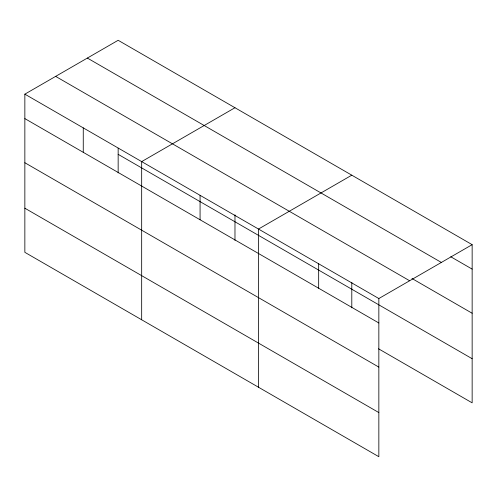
<?xml version="1.0" encoding="UTF-8"?>
<svg xmlns="http://www.w3.org/2000/svg" width="497" height="497" viewBox="0 0 497 497"><rect width="100%" height="100%" fill="white"/><g stroke="black" fill="none" stroke-linecap="round" stroke-linejoin="round"><path stroke-width="0.75" d="M24.85 94.157L378.844 298.535L378.844 456.712L24.85 252.333L24.85 94.157L118.156 40.288L472.15 244.667L472.15 402.843L378.54 348.795M234.975 107.731L141.67 161.606L141.67 319.782M351.795 175.174L258.483 229.049L258.483 387.225M378.844 298.535L472.15 244.667M450.754 256.756L472.15 269.107M87.366 58.068L441.361 262.441M411.97 278.494L472.15 313.24M55.639 76.383L409.634 280.755M118.156 154.331L472.15 358.71M24.85 118.603L378.844 322.982M24.85 162.736L378.844 367.109M24.85 208.206L378.844 412.578M351.795 282.284L351.795 307.805M318.664 263.789L318.664 288.235M234.975 214.841L234.975 240.362M200.074 195.327L200.074 219.767M118.156 148.168L118.156 172.913M83.26 127.878L83.26 152.324"/></g></svg>
